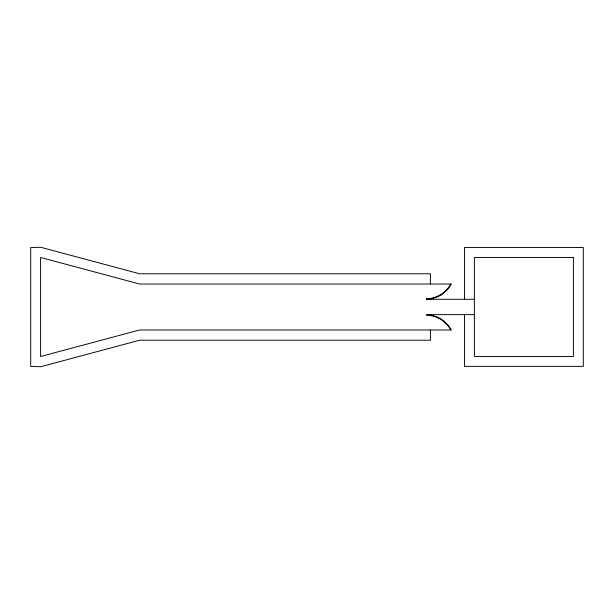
<?xml version="1.0" encoding="UTF-8"?>
<svg xmlns="http://www.w3.org/2000/svg" width="614" height="614" viewBox="0 0 614 614"><rect width="100%" height="100%" fill="white"/><g stroke="black" fill="none" stroke-linecap="round" stroke-linejoin="round"><path stroke-width="0.92" d="M474.376 314.629L426.553 314.629L426.515 315.12A28.904 28.904 0 0 1 449.601 328.083L450.814 329.979M450.814 284.021L449.601 285.932A28.528 28.528 0 0 1 426.523 298.788L426.553 299.279L474.376 299.279M426.523 298.788L426.553 299.279A29.035 29.035 0 0 0 451.313 284.021L139.624 284.021L40.601 257.489L40.601 356.511L139.624 329.979L451.313 329.979A29.388 29.388 0 0 0 426.553 314.629M464.476 299.279L464.476 247.542L583.3 247.542L583.3 366.366L464.476 366.366L464.476 314.629M430.399 284.021L430.399 273.775L139.624 273.775L40.601 247.242L30.7 247.588L30.7 366.412L40.601 366.758L139.624 340.225L430.399 340.225L430.399 329.979M573.399 257.443L474.376 257.443L474.376 356.465L573.399 356.465L573.399 257.443"/></g></svg>
